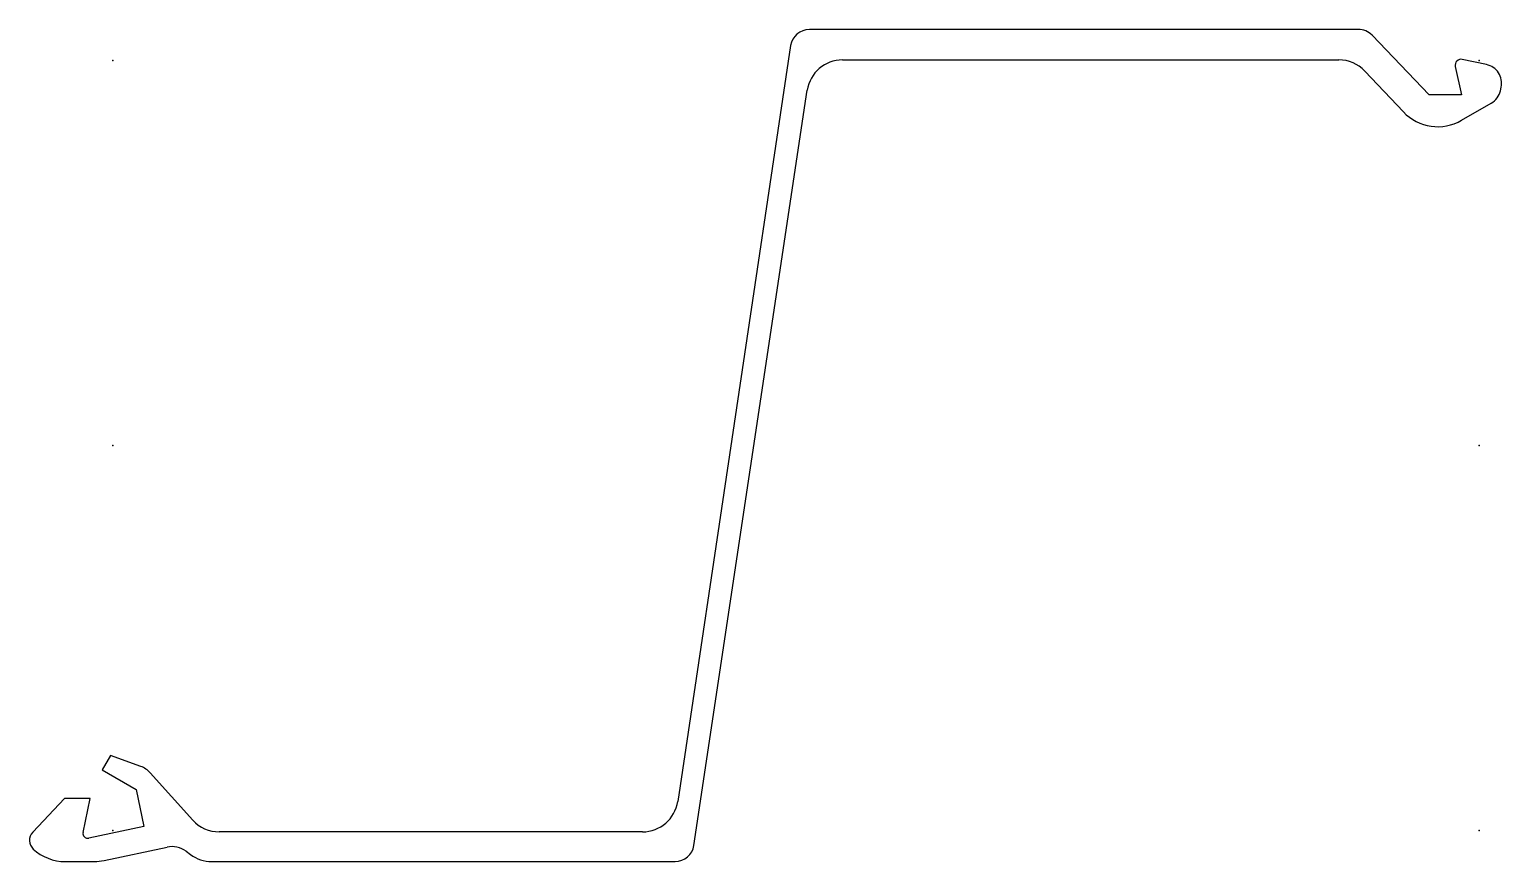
# Model space of a CAD drawing. Extents: x -35 to 584, y -175 to 175.
import ezdxf

# ---------------------------------------------------------------- set-up
doc = ezdxf.new("R2010")
doc.units = 0
doc.header["$MEASUREMENT"] = 0
doc.layers.get('0').update_dxf_attribs({"color": 5, "linetype": 'CONTINUOUS'})

msp = doc.modelspace()

# ---------------------------------------------------------------- linework, layer by layer
at = {"linetype": 'Continuous'}
for p, q in [((524.15295, 175), (293.15323, 175)), ((285.24112, 168.18248), (237.73042, -149.71715)), ((553.98999, 147.5), (529.9209, 172.54353)), ((307.11517, 162.2), (515.99152, 162.2)), ((578.09973, 160.23427), (567.93445, 162.3866)), ((526.88837, 157.50818), (543.11456, 140.35536)), ((564.97522, 159.40245), (567.59998, 147.5)), ((244.57317, -168.18832), (292.28156, 149.42812)), ((583.93896, 149.22371), (584.2619, 150.71696)), ((567.59998, 147.5), (553.98999, 147.5)), ((567.64807, 136.78163), (580.12146, 143.98734)), ((-0.93, -130.38), (-4.43, -136.44)), ((11.73986, -134.99719), (-0.93, -130.38)), ((-4.43, -136.44), (9.78, -144.66)), ((33.61135, -157.53793), (15.74676, -137.70079)), ((-20.34, -148.5), (-33.71649, -162.64513)), ((-9.48, -148.5), (-20.34, -148.5)), ((-12.50345, -162.79118), (-9.48, -148.5)), ((9.78, -144.66), (13.06, -160.24001)), ((13.06, -160.24001), (-10.13158, -165.16158)), ((222.89519, -162.5), (44.75764, -162.5)), ((-3.68253, -174.56676), (22.83222, -168.95633)), ((30.81783, -170.677), (32.74924, -172.09406)), ((-19.97306, -175), (-7.8228, -175)), ((41.62245, -175), (236.66191, -175))]:
    msp.add_line(p, q, dxfattribs=at)
for centre, radius, start, end in [((293.15323, 167), 8, 90, 171.49995), ((524.15295, 167), 8, 43.86344, 90), ((307.11517, 147.2), 15, 90, 171.45761), ((515.99152, 147.2), 15, 43.40983, 90), ((567.41656, 159.94081), 2.5, 78.04449, 192.43573), ((576.44263, 152.40779), 8, 347.79832, 78.04529), ((576.11969, 150.91454), 8, 300.01457, 347.79832), ((557.64368, 154.09961), 20, 223.40988, 300.01453), ((8.3159, -144.39275), 10, 42.00502, 69.97706), ((222.89519, -147.5), 15, 270, 351.49997), ((44.75764, -147.5), 15, 222.00502, 270), ((-30.08363, -166.08058), 5, 136.59976, 227.21299), ((-10.54676, -163.20514), 2, 168.05469, 281.98116), ((-19.97306, -155), 20, 227.51889, 270), ((24.90235, -178.7397), 10, 53.73308, 101.94739), ((41.62245, -160), 15, 233.7331, 270), ((236.66191, -167), 8, 270, 351.45765), ((-7.8228, -155), 20, 270, 281.94738)]:
    msp.add_arc(centre, radius, start, end, dxfattribs=at)
for p in [(0, 162), (575, 162), (0, 0), (575, 0), (0, -162), (575, -162)]:
    msp.add_point(p, dxfattribs=at)

doc.saveas('drawing.dxf')
